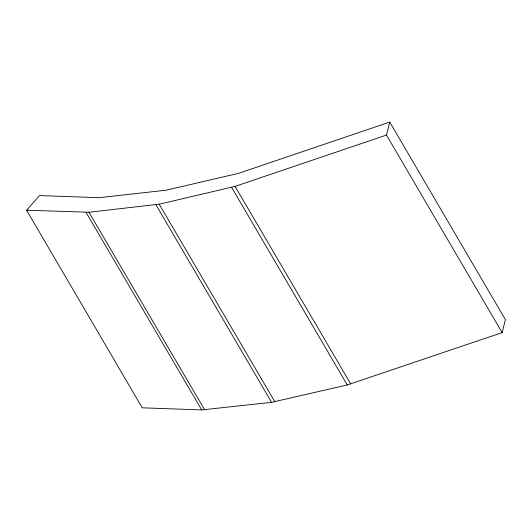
<?xml version="1.0" encoding="UTF-8"?>
<svg xmlns="http://www.w3.org/2000/svg" width="532" height="532" viewBox="0 0 532 532"><rect width="100%" height="100%" fill="white"/><g stroke="black" fill="none" stroke-linecap="round" stroke-linejoin="round"><path stroke-width="0.8" d="M502.142 332.626L386.491 135.061L389.757 122.074L238.349 173.405L165.918 190.23L98.965 197.691L39.521 195.57L26.6 210.24L142.244 407.805L201.688 409.926L271.593 402.332L347.276 384.949L502.142 332.626L505.4 319.639L389.757 122.074M26.6 210.24L88.997 212.235L159.201 204.202L235.084 186.393L386.491 135.061M235.084 186.393L350.734 383.958M231.633 187.384L347.276 384.949M159.201 204.202L274.845 401.766M155.949 204.773L271.593 402.332M88.997 212.235L204.64 409.8M86.044 212.361L201.688 409.926"/></g></svg>
